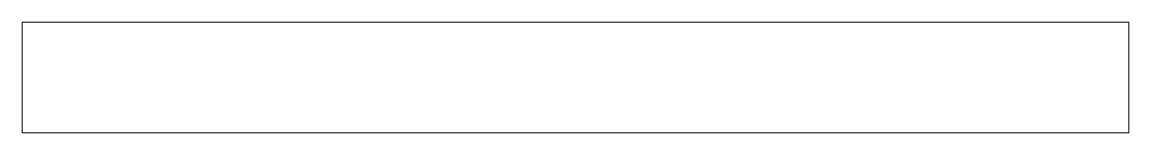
# Paper-space layout '_Right' of a CAD drawing. Header units: millimetres. Extents: x -80 to 0, y 0 to 8.
import ezdxf

# ---------------------------------------------------------------- set-up
doc = ezdxf.new("R2010")
doc.units = ezdxf.units.MM

psp = doc.layouts.new('_Right')

# ---------------------------------------------------------------- linework, layer by layer
at = {"color": 7, "linetype": 'Continuous', "lineweight": 15}
for p, q in [((-80, 8), (-80, 0)), ((-80, 8), (0, 8)), ((0, 8), (0, 0)), ((-80, 0), (0, 0))]:
    psp.add_line(p, q, dxfattribs=at)

doc.saveas('drawing.dxf')
